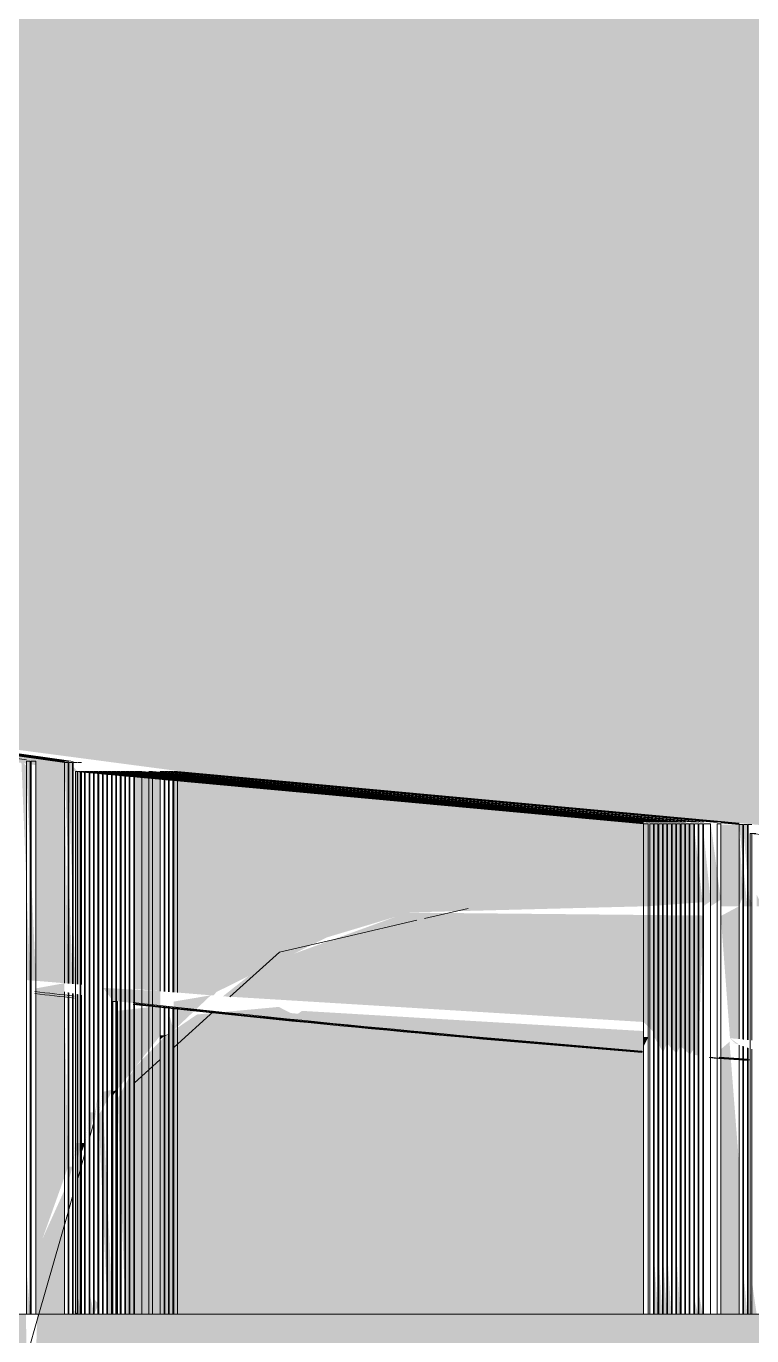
# Model space of a CAD drawing. Header units: millimetres. Extents: x 855 to 48623, y -2192 to 8255.
# Drawn here: x 25940.8 to 25961.23, y 4963.31 to 5000.17 of the extents above; entities that cross this region are included whole.
import ezdxf

# ---------------------------------------------------------------- set-up
doc = ezdxf.new("R2010")
doc.units = ezdxf.units.MM
doc.layers.add('A-WALL-PATT', color=7, linetype='Continuous', lineweight=9)
for name, color, linetype, lineweight, true_color, transparency in [('I-FURN-10', 7, 'Continuous', 9, 0xf9f9f9, 0.7), ('I-FURN-11', 7, 'Continuous', 9, 0xe7e6e1, 0.7), ('I-FURN-12', 7, 'Continuous', 9, 0xf7f7f7, 0.7)]:
    doc.layers.add(name, color=color, linetype=linetype, lineweight=lineweight, true_color=true_color, transparency=transparency)
for name, color, linetype, lineweight, true_color in [('I-FURN-17', 7, 'Continuous', 9, 0xe6e6e4), ('I-FURN-18', 7, 'Continuous', 9, 0xeae9e6), ('I-FURN-23', 7, 'Continuous', 9, 0xe4e3de), ('I-FURN-25', 7, 'Continuous', 9, 0xd0d0d0), ('I-FURN-26', 7, 'Continuous', 9, 0xdbdbdb), ('I-FURN-27', 7, 'Continuous', 9, 0xe3e3e3), ('I-FURN-30', 7, 'Continuous', 9, 0xe0e0dd), ('I-FURN-31', 7, 'Continuous', 9, 0xe3e2de), ('I-FURN-32', 7, 'Continuous', 9, 0xe2e1de), ('I-FURN-37', 7, 'Continuous', 9, 0xe5e5e4), ('I-FURN-38', 7, 'Continuous', 9, 0xdededc), ('I-FURN-41', 7, 'Continuous', 9, 0xd6d6d5), ('I-FURN-42', 7, 'Continuous', 9, 0xdbdad8), ('I-FURN-43', 7, 'Continuous', 9, 0xdeddda), ('I-FURN-44', 7, 'Continuous', 9, 0xe0dfdc), ('I-FURN-49', 7, 'Continuous', 9, 0xe2e1dc), ('I-FURN-52', 7, 'Continuous', 9, 0xcbcbc9), ('I-FURN-55', 7, 'Continuous', 9, 0xe0dfda), ('I-FURN-6', 7, 'Continuous', 9, 0xc0c0c0), ('I-FURN-61', 7, 'Continuous', 9, 0xd3d3d0), ('I-FURN-62', 7, 'Continuous', 9, 0xdddcd8), ('I-FURN-67', 7, 'Continuous', 9, 0xd9d8d5), ('I-FURN-70', 7, 'Continuous', 9, 0xe3e2dd), ('I-FURN-71', 7, 'Continuous', 9, 0xe9e8e5), ('I-FURN-75', 7, 'Continuous', 9, 0xe9e9e5), ('I-FURN-78', 7, 'Continuous', 9, 0xdfdfdf), ('I-FURN-79', 7, 'Continuous', 9, 0xe8e7e5), ('I-FURN-81', 7, 'Continuous', 9, 0xe2e1dd), ('I-FURN-9', 7, 'Continuous', 9, 0xd1d1d1)]:
    doc.layers.add(name, color=color, linetype=linetype, lineweight=lineweight, true_color=true_color)

# ---------------------------------------------------------------- blocks, each defined once
blk = doc.blocks.new('iMac_G5_Computer_17quot_Screen_Model_4681 - iMac_G5_Computer_17quot_Screen_Model_4681-V18-Развертка 2_03-2')
at = {"layer": 'I-FURN-10'}
h = blk.add_hatch(color=256, dxfattribs=at)
h.paths.add_polyline_path([(5909.997, 4963.912), (5910.617, 4963.912), (5910.617, 4967.401), (5909.997, 4966.032), (5909.852, 4963.912)])
h.paths.add_polyline_path([(5911.33, 4963.912), (5911.456, 4963.912), (5911.33, 4964.488)])
h.paths.add_polyline_path([(5929.616, 4971.492), (5929.347, 4971.59), (5929.514, 4971.527)])
h.paths.add_polyline_path([(5929.616, 4971.663), (5929.616, 4975.4), (5929.101, 4975.124), (5929.36, 4971.684), (5929.514, 4971.671)])
h = blk.add_hatch(color=256, dxfattribs=at)
h.paths.add_polyline_path([(5911.456, 4963.912), (5911.582, 4964.196), (5911.456, 4964.342)])
h.paths.add_polyline_path([(5931.091, 4971.541), (5931.072, 4975.4), (5930.429, 4975.127), (5930.429, 4971.595)])
h = blk.add_hatch(color=256, dxfattribs=at)
h.paths.add_polyline_path([(5911.959, 4963.912), (5911.982, 4963.912), (5911.708, 4969.721), (5911.582, 4969.531), (5911.834, 4963.912)])
h.paths.add_polyline_path([(5928.464, 4971.758), (5928.358, 4971.963), (5928.464, 4971.761)])
h.paths.add_polyline_path([(5928.464, 4971.202), (5928.61, 4975.138), (5920.268, 4975.22), (5916.188, 4973.739), (5915.081, 4972.864), (5926.926, 4972.141), (5927.206, 4971.862), (5927.226, 4971.718), (5927.478, 4971.283), (5927.584, 4971.536), (5927.855, 4971.252), (5927.961, 4971.468), (5928.232, 4971.221), (5928.338, 4971.373), (5928.358, 4971.211)])
h.paths.add_polyline_path([(5935.147, 4971.205), (5935.641, 4974.155), (5935.856, 4975.4), (5931.091, 4975.157), (5931.27, 4971.526), (5935.076, 4971.211)])
h = blk.add_hatch(color=256, dxfattribs=at)
h.paths.add_polyline_path([(5912.085, 4963.912), (5912.115, 4963.912), (5911.982, 4963.912)])
h.paths.add_polyline_path([(5910.736, 4963.912), (5910.743, 4964.164), (5910.723, 4963.912)])
h.paths.add_polyline_path([(5935.089, 4970.745), (5934.885, 4971.227), (5931.27, 4971.473), (5931.449, 4970.973), (5935.076, 4970.746)])
h.paths.add_polyline_path([(5926.926, 4971.327), (5926.926, 4971.885), (5917.306, 4972.454), (5916.985, 4972.225), (5926.36, 4971.373)])
h = blk.add_hatch(color=256, dxfattribs=at)
h.paths.add_polyline_path([(5919.964, 4963.912), (5926.926, 4963.912), (5926.926, 4971.327), (5916.985, 4972.394), (5916.653, 4972.565), (5914.35, 4972.351), (5913.443, 4971.733), (5912.588, 4970.851), (5912.115, 4969.98), (5912.337, 4963.912), (5918.588, 4963.912)])
h.paths.add_polyline_path([(5931.27, 4963.912), (5934.757, 4963.912), (5934.885, 4970.758), (5931.27, 4970.842), (5931.27, 4963.934)])
h.paths.add_polyline_path([(5931.24, 4970.986), (5931.27, 4971.008), (5931.195, 4971.001)])
for points in [[(5926.926, 4971.449), (5927.058, 4971.718), (5926.926, 4971.718)], [(5928.484, 4963.912), (5928.59, 4963.912), (5928.484, 4964.516)], [(5931.869, 4962.7), (5934.741, 4962.7), (5934.741, 4963.912), (5909.852, 4963.912), (5909.816, 4962.7), (5931.628, 4962.7)]]:
    blk.add_hatch(color=256, dxfattribs=at).paths.add_polyline_path(points)
h = blk.add_hatch(color=256, dxfattribs=at)
h.paths.add_polyline_path([(5929.616, 4968.118), (5929.346, 4971.583), (5929.101, 4971.373), (5929.101, 4968.225)])
h.paths.add_polyline_path([(5929.616, 4971.504), (5929.36, 4971.684), (5929.514, 4971.537)])
h = blk.add_hatch(color=256, dxfattribs=at)
h.paths.add_polyline_path([(5931.24, 4963.912), (5931.27, 4963.934), (5931.24, 4964.201)])
h.paths.add_polyline_path([(5928.59, 4963.912), (5928.61, 4963.912), (5928.59, 4964.673)])
h.paths.add_polyline_path([(5931.114, 4963.912), (5930.856, 4971.007), (5930.429, 4970.929), (5930.475, 4963.912), (5930.856, 4964.126), (5931.091, 4963.912)])
h = blk.add_hatch(color=256, dxfattribs=at)
h.paths.add_polyline_path([(5910.849, 4963.912), (5910.868, 4964.038), (5910.849, 4964.058)])
h.paths.add_polyline_path([(5929.616, 4963.912), (5929.616, 4968.118), (5929.101, 4968.225), (5929.101, 4963.912)])
h.paths.add_polyline_path([(5910.974, 4963.912), (5910.994, 4963.912), (5910.974, 4963.932)])
h = blk.add_hatch(color=256, dxfattribs=at)
h.paths.add_polyline_path([(5927.855, 4963.912), (5927.961, 4963.912), (5927.855, 4965.497)])
h.paths.add_polyline_path([(5928.077, 4963.912), (5928.087, 4963.926), (5927.981, 4963.912)])
h.paths.add_polyline_path([(5927.603, 4963.912), (5927.709, 4963.912), (5927.603, 4965.497)])
h.paths.add_polyline_path([(5927.478, 4963.912), (5927.584, 4963.912), (5927.478, 4965.497)])
h.paths.add_polyline_path([(5927.352, 4963.912), (5927.458, 4963.912), (5927.352, 4965.497)])
h.paths.add_polyline_path([(5927.226, 4963.912), (5927.332, 4963.912), (5927.226, 4965.497)])
h.paths.add_polyline_path([(5928.358, 4963.912), (5928.464, 4963.912), (5928.358, 4964.329)])
h = blk.add_hatch(color=256, dxfattribs=at)
h.paths.add_polyline_path([(5929.742, 4963.912), (5929.848, 4963.912), (5929.742, 4965.045)])
h.paths.add_polyline_path([(5929.926, 4963.912), (5929.974, 4963.912), (5929.926, 4964.893)])
h = blk.add_hatch(color=256, dxfattribs=at)
h.paths.add_polyline_path([(5929.848, 4963.912), (5929.868, 4963.912), (5929.848, 4964.958)])
h.paths.add_polyline_path([(5929.974, 4963.912), (5930.111, 4963.912), (5929.974, 4964.854)])
h = blk.add_hatch(color=256, dxfattribs=at)
h.paths.add_polyline_path([(5910.868, 4963.912), (5910.926, 4963.98), (5910.868, 4964.038)])
h.paths.add_polyline_path([(5910.994, 4963.912), (5911.079, 4963.912), (5910.994, 4964.479)])
h = blk.add_hatch(color=256, dxfattribs=at)
h.paths.add_polyline_path([(5911.079, 4963.912), (5911.1, 4964.193), (5911.079, 4964.251)])
h.paths.add_polyline_path([(5910.926, 4963.912), (5910.974, 4963.932), (5910.926, 4963.98)])
at = {"layer": 'I-FURN-11'}
for points in [[(5910.994, 4979.19), (5910.716, 4979.484), (5888.32, 4982.81), (5894.569, 4981.736), (5910.974, 4979.192)], [(5912.996, 4979.147), (5912.996, 4979.159), (5912.588, 4979.185)], [(5912.996, 4979.136), (5912.996, 4979.147), (5912.588, 4979.173)], [(5912.996, 4979.124), (5912.996, 4979.136), (5912.588, 4979.162)], [(5912.996, 4979.113), (5912.996, 4979.124), (5912.588, 4979.15)], [(5912.996, 4979.101), (5912.996, 4979.113), (5912.588, 4979.138)], [(5912.996, 4979.089), (5912.996, 4979.101), (5912.588, 4979.127)], [(5912.996, 4973.036), (5912.996, 4979.089), (5912.588, 4979.043), (5912.588, 4973.07)], [(5913.317, 4979.129), (5913.317, 4979.167), (5912.996, 4979.159)], [(5913.317, 4979.118), (5913.317, 4979.129), (5912.996, 4979.147)], [(5913.317, 4979.106), (5913.317, 4979.118), (5912.996, 4979.136)], [(5913.317, 4979.095), (5913.317, 4979.106), (5912.996, 4979.124)], [(5913.317, 4979.083), (5913.317, 4979.095), (5912.996, 4979.113)], [(5913.317, 4979.071), (5913.317, 4979.083), (5912.996, 4979.101)], [(5913.317, 4973.01), (5913.317, 4979.071), (5912.996, 4979.006), (5912.996, 4973.036)], [(5913.694, 4971.904), (5914.74, 4972.892), (5913.694, 4972.715), (5913.694, 4972.345)], [(5913.568, 4971.818), (5913.694, 4971.904), (5913.568, 4972.345)], [(5913.317, 4971.647), (5913.443, 4971.761), (5913.317, 4971.761)], [(5913.443, 4971.733), (5913.568, 4971.818), (5913.443, 4971.761)], [(5910.994, 4968.234), (5911.079, 4968.734), (5910.994, 4968.734)], [(5911.079, 4968.42), (5911.1, 4968.734), (5911.079, 4968.734)]]:
    blk.add_hatch(color=256, dxfattribs=at).paths.add_polyline_path(points)
h = blk.add_hatch(color=256, dxfattribs=at)
h.paths.add_polyline_path([(5909.531, 4963.912), (5909.657, 4963.912), (5909.531, 4965.375)])
h.paths.add_polyline_path([(5909.657, 4973.312), (5909.405, 4979.504), (5909.531, 4979.365), (5909.551, 4973.321)])
h.paths.add_polyline_path([(5891.102, 4982.149), (5890.87, 4982.227), (5890.996, 4982.168)])
h = blk.add_hatch(color=256, dxfattribs=at)
h.paths.add_polyline_path([(5909.816, 4973.299), (5909.531, 4979.524), (5909.657, 4979.437), (5909.677, 4973.311)])
h.paths.add_polyline_path([(5891.723, 4975.806), (5891.617, 4982.032), (5891.228, 4981.987), (5891.461, 4975.853), (5891.617, 4975.825)])
h.paths.add_polyline_path([(5891.723, 4982.032), (5891.617, 4982.057), (5891.617, 4982.049)])
h.paths.add_polyline_path([(5891.228, 4982.127), (5890.976, 4982.23), (5891.122, 4982.146)])
h = blk.add_hatch(color=256, dxfattribs=at)
h.paths.add_polyline_path([(5909.852, 4963.912), (5909.997, 4966.032), (5910.723, 4968.067), (5910.617, 4972.958), (5909.816, 4973.087), (5909.816, 4963.912)])
h.paths.add_polyline_path([(5891.122, 4970.689), (5891.228, 4975.511), (5891.122, 4975.501), (5891.122, 4971.663)])
h.paths.add_polyline_path([(5910.723, 4973.224), (5910.617, 4979.445), (5909.816, 4979.368), (5909.816, 4973.299), (5910.617, 4973.233)])
h.paths.add_polyline_path([(5894.317, 4981.59), (5894.317, 4981.607), (5893.529, 4981.7)])
h.paths.add_polyline_path([(5891.723, 4982.013), (5891.617, 4982.049), (5891.617, 4982.032)])
h.paths.add_polyline_path([(5891.723, 4982.038), (5891.617, 4982.151), (5891.617, 4982.057)])
h = blk.add_hatch(color=256, dxfattribs=at)
h.paths.add_polyline_path([(5910.723, 4967.635), (5910.849, 4968.067), (5910.723, 4968.067)])
h.paths.add_polyline_path([(5910.926, 4968.084), (5910.974, 4968.734), (5910.926, 4968.734)])
h.paths.add_polyline_path([(5910.849, 4973.214), (5910.617, 4979.463), (5910.723, 4979.445), (5910.743, 4973.223)])
h.paths.add_polyline_path([(5894.317, 4981.607), (5894.317, 4981.625), (5893.529, 4981.718)])
h.paths.add_polyline_path([(5891.849, 4982.015), (5891.617, 4982.173), (5891.743, 4982.034)])
h = blk.add_hatch(color=256, dxfattribs=at)
h.paths.add_polyline_path([(5910.849, 4967.913), (5910.926, 4968.734), (5910.849, 4968.067)])
h.paths.add_polyline_path([(5910.974, 4968.19), (5910.994, 4968.734), (5910.974, 4968.734)])
h.paths.add_polyline_path([(5910.617, 4972.958), (5910.617, 4973.233), (5909.816, 4973.087)])
h.paths.add_polyline_path([(5910.926, 4973.208), (5910.723, 4979.465), (5910.849, 4979.445), (5910.868, 4973.212)])
h.paths.add_polyline_path([(5894.317, 4981.625), (5894.317, 4981.662), (5893.529, 4981.736)])
h.paths.add_polyline_path([(5891.975, 4981.992), (5891.723, 4982.177), (5891.869, 4982.011)])
h = blk.add_hatch(color=256, dxfattribs=at)
h.paths.add_polyline_path([(5914.814, 4972.886), (5914.9, 4972.986), (5917.999, 4974.519), (5920.353, 4975.226), (5927.058, 4975.4), (5928.59, 4975.513), (5928.338, 4977.735), (5913.694, 4978.942), (5913.694, 4972.979), (5914.74, 4972.892)])
h.paths.add_polyline_path([(5946.25, 4975.4), (5947.793, 4975.4), (5947.608, 4975.976), (5931.27, 4977.323), (5931.449, 4975.4), (5935.359, 4975.4), (5935.359, 4976.087), (5940.83, 4975.947), (5940.83, 4975.4), (5946.111, 4975.4)])
h = blk.add_hatch(color=256, dxfattribs=at)
h.paths.add_polyline_path([(5931.091, 4975.4), (5931.27, 4975.4), (5931.091, 4975.864)])
h.paths.add_polyline_path([(5947.975, 4975.4), (5947.793, 4975.981), (5947.793, 4975.947), (5947.869, 4975.4)])
h.paths.add_polyline_path([(5928.61, 4975.4), (5928.815, 4975.544), (5928.59, 4977.723), (5928.59, 4977.721), (5928.59, 4975.4)])
h = blk.add_hatch(color=256, dxfattribs=at)
h.paths.add_polyline_path([(5928.815, 4975.4), (5929.101, 4975.584), (5928.815, 4977.74), (5928.815, 4977.721), (5928.815, 4975.544)])
h.paths.add_polyline_path([(5930.429, 4975.4), (5931.091, 4975.4), (5931.072, 4977.342), (5930.429, 4977.401), (5930.429, 4975.771)])
h.paths.add_polyline_path([(5947.975, 4975.4), (5948.101, 4975.4), (5947.869, 4975.986), (5947.975, 4975.947)])
h = blk.add_hatch(color=256, dxfattribs=at)
h.paths.add_polyline_path([(5929.616, 4975.4), (5929.722, 4975.672), (5929.616, 4977.696), (5929.101, 4977.696), (5929.101, 4975.4)])
h.paths.add_polyline_path([(5948.121, 4975.4), (5948.227, 4975.4), (5947.975, 4975.988), (5948.101, 4975.947), (5948.101, 4975.4)])
h.paths.add_polyline_path([(5930.27, 4975.4), (5930.429, 4975.4), (5930.27, 4975.749)])
h = blk.add_hatch(color=256, dxfattribs=at)
h.paths.add_polyline_path([(5948.616, 4975.4), (5948.848, 4975.4), (5948.616, 4975.968), (5948.227, 4975.94), (5948.227, 4975.4)])
h.paths.add_polyline_path([(5929.848, 4975.4), (5929.616, 4977.707), (5929.722, 4977.696), (5929.742, 4975.4)])
h.paths.add_polyline_path([(5930.111, 4975.4), (5930.27, 4975.4), (5930.111, 4975.726)])
h.paths.add_polyline_path([(5929.926, 4975.4), (5929.974, 4975.4), (5929.926, 4975.7)])
h = blk.add_hatch(color=256, dxfattribs=at)
h.paths.add_polyline_path([(5948.868, 4975.4), (5948.616, 4975.97), (5948.848, 4975.944), (5948.848, 4975.4)])
h.paths.add_polyline_path([(5929.926, 4975.4), (5929.722, 4977.709), (5929.848, 4977.696), (5929.881, 4975.4)])
h.paths.add_polyline_path([(5931.091, 4977.372), (5931.072, 4977.447), (5931.072, 4977.373)])
at = {"layer": 'I-FURN-12'}
for points in [[(5909.77, 4950), (5912.92, 4950), (5912.92, 4953.175), (5909.77, 4953.175), (5909.531, 4963.912), (5852.914, 4963.912), (5852.914, 4982.323), (5843.242, 4984.593), (5843.242, 4978.932), (5821.915, 4978.932), (5821.915, 4990.279), (5820.662, 4989.9), (5820.139, 4989.498), (5819.326, 4987.735), (5816.742, 4950.78), (5817.717, 4950), (5862.536, 4950)], [(5912.115, 4970.244), (5913.317, 4971.761), (5913.317, 4972.594), (5912.115, 4972.454), (5912.115, 4971.492)], [(5911.456, 4969.253), (5911.582, 4970.194), (5911.456, 4969.481)], [(5911.708, 4969.721), (5911.982, 4970.241), (5911.708, 4970.175)], [(5911.982, 4970.074), (5912.115, 4970.244), (5911.982, 4970.183)], [(5911.204, 4968.698), (5911.33, 4969.6), (5911.204, 4968.734)], [(5911.33, 4968.976), (5911.456, 4969.6), (5911.33, 4969.6)], [(5911.1, 4968.468), (5911.204, 4968.734), (5911.1, 4968.734)]]:
    blk.add_hatch(color=256, dxfattribs=at).paths.add_polyline_path(points)
h = blk.add_hatch(color=256, dxfattribs=at)
h.paths.add_polyline_path([(5913.317, 4972.594), (5913.317, 4973.01), (5911.708, 4973.102), (5911.982, 4972.736), (5912.996, 4972.626)])
h.paths.add_polyline_path([(5875.318, 4978.19), (5875.122, 4978.777), (5873.742, 4978.935), (5873.993, 4978.421), (5875.122, 4978.223)])
h.paths.add_polyline_path([(5839.228, 4986.277), (5839.228, 4986.428), (5836.753, 4986.93)])
h = blk.add_hatch(color=256, dxfattribs=at)
h.paths.add_polyline_path([(5854.835, 4963.912), (5854.858, 4963.923), (5854.835, 4963.918)])
h.paths.add_polyline_path([(5911.582, 4969.531), (5911.708, 4970.241), (5911.582, 4969.576)])
at = {"layer": 'I-FURN-17'}
for p, q in [((5929.616, 4963.912), (5929.101, 4963.912)), ((5929.101, 4963.912), (5929.616, 4963.912))]:
    blk.add_line(p, q, dxfattribs=at)
at = {"layer": 'I-FURN-18'}
for p, q in [((5920.755, 4975.054), (5921.986, 4975.339)), ((5918.538, 4974.541), (5920.543, 4975.005))]:
    blk.add_line(p, q, dxfattribs=at)
at = {"layer": 'I-FURN-23'}
for p, q in [((5911.939, 4963.912), (5911.939, 4979.103)), ((5911.959, 4963.912), (5911.959, 4979.101)), ((5912.065, 4963.912), (5912.065, 4979.091)), ((5912.085, 4963.912), (5912.085, 4979.09)), ((5912.191, 4963.912), (5912.191, 4979.08)), ((5912.211, 4963.912), (5912.211, 4979.078)), ((5912.317, 4963.912), (5912.317, 4979.068)), ((5912.337, 4963.912), (5912.337, 4979.066)), ((5912.443, 4963.912), (5912.443, 4979.057)), ((5912.463, 4963.912), (5912.463, 4979.055)), ((5912.569, 4963.912), (5912.569, 4979.045)), ((5912.588, 4963.912), (5912.588, 4979.043)), ((5912.794, 4963.912), (5912.794, 4979.024)), ((5912.996, 4979.006), (5912.996, 4972.995)), ((5913.102, 4972.987), (5913.102, 4978.996)), ((5913.317, 4973.01), (5913.317, 4978.976)), ((5913.423, 4973.001), (5913.423, 4978.967)), ((5913.443, 4973), (5913.443, 4978.965)), ((5913.549, 4972.991), (5913.549, 4978.955)), ((5913.568, 4972.989), (5913.568, 4978.953)), ((5913.674, 4972.98), (5913.674, 4978.943)), ((5913.694, 4972.979), (5913.694, 4978.942)), ((5913.8, 4972.97), (5913.8, 4978.932)), ((5912.996, 4972.995), (5912.996, 4963.912)), ((5913.102, 4963.912), (5913.102, 4972.987)), ((5911.982, 4972.715), (5912.115, 4972.715)), ((5911.982, 4972.715), (5911.982, 4963.912)), ((5912.115, 4972.715), (5912.115, 4963.912)), ((5912.96, 4972.643), (5912.553, 4972.687)), ((5912.588, 4972.663), (5912.995, 4972.618)), ((5911.708, 4963.912), (5911.814, 4963.912)), ((5911.814, 4963.912), (5926.926, 4963.912)), ((5926.926, 4963.912), (5911.834, 4963.912)), ((5911.834, 4963.912), (5911.939, 4963.912)), ((5911.939, 4963.912), (5926.926, 4963.912)), ((5926.926, 4963.912), (5911.959, 4963.912)), ((5911.959, 4963.912), (5912.065, 4963.912)), ((5912.115, 4963.912), (5911.982, 4963.912)), ((5912.065, 4963.912), (5926.926, 4963.912)), ((5926.926, 4963.912), (5912.085, 4963.912)), ((5912.085, 4963.912), (5912.191, 4963.912)), ((5912.191, 4963.912), (5926.926, 4963.912)), ((5926.926, 4963.912), (5912.211, 4963.912)), ((5912.211, 4963.912), (5912.317, 4963.912)), ((5912.317, 4963.912), (5926.926, 4963.912)), ((5926.926, 4963.912), (5912.337, 4963.912)), ((5912.337, 4963.912), (5912.443, 4963.912)), ((5912.443, 4963.912), (5926.926, 4963.912)), ((5926.926, 4963.912), (5912.463, 4963.912)), ((5912.463, 4963.912), (5912.569, 4963.912)), ((5912.569, 4963.912), (5926.926, 4963.912)), ((5926.926, 4963.912), (5912.588, 4963.912)), ((5912.588, 4963.912), (5912.794, 4963.912)), ((5926.926, 4963.912), (5912.588, 4963.912)), ((5912.996, 4963.912), (5912.588, 4963.912)), ((5912.588, 4963.912), (5926.926, 4963.912)), ((5912.794, 4963.912), (5926.926, 4963.912)), ((5912.996, 4963.912), (5913.102, 4963.912)), ((5926.926, 4963.912), (5912.996, 4963.912)), ((5926.926, 4963.912), (5912.996, 4963.912)), ((5913.102, 4963.912), (5926.926, 4963.912))]:
    blk.add_line(p, q, dxfattribs=at)
at = {"layer": 'I-FURN-23', "flags": 128}
blk.add_lwpolyline([(5915.274, 4972.848), (5916.674, 4974.11), (5918.538, 4974.541)], dxfattribs=at)
at = {"layer": 'I-FURN-23'}
for centre, start_param, end_param in [((5966.959, 5473.768), 3.033447, 3.061998), ((5967.135, 5473.768), 3.033168, 3.050884), ((5967.456, 5473.768), 3.033269, 3.061009), ((5967.267, 5473.768), 3.033715, 3.061473), ((5967.135, 5473.768), 3.050884, 3.061736)]:
    blk.add_ellipse(centre, major_axis=(0, 504.08), ratio=0.999978, start_param=start_param, end_param=end_param, dxfattribs=at)
at = {"layer": 'I-FURN-25'}
for p, q in [((5910.617, 4972.988), (5910.617, 4963.912)), ((5910.723, 4963.912), (5910.723, 4972.969)), ((5910.849, 4963.912), (5910.849, 4972.946)), ((5928.995, 4963.912), (5928.995, 4971.673)), ((5929.101, 4963.912), (5929.101, 4971.664)), ((5929.882, 4971.091), (5929.057, 4971.153)), ((5929.1, 4971.135), (5929.925, 4971.073)), ((5909.551, 4962.7), (5909.898, 4963.912)), ((5909.657, 4963.912), (5909.551, 4963.912)), ((5909.816, 4963.912), (5909.677, 4963.912)), ((5910.926, 4963.912), (5909.816, 4963.912)), ((5926.926, 4963.912), (5910.926, 4963.912)), ((5927.058, 4963.912), (5926.926, 4963.912)), ((5927.206, 4963.912), (5927.1, 4963.912)), ((5927.332, 4963.912), (5927.226, 4963.912)), ((5927.458, 4963.912), (5927.352, 4963.912)), ((5927.584, 4963.912), (5927.478, 4963.912)), ((5927.709, 4963.912), (5927.603, 4963.912)), ((5927.835, 4963.912), (5927.729, 4963.912)), ((5927.961, 4963.912), (5927.855, 4963.912)), ((5928.087, 4963.912), (5927.981, 4963.912)), ((5928.213, 4963.912), (5928.107, 4963.912)), ((5928.338, 4963.912), (5928.232, 4963.912)), ((5928.464, 4963.912), (5928.358, 4963.912)), ((5928.59, 4963.912), (5928.484, 4963.912)), ((5928.815, 4963.912), (5928.61, 4963.912)), ((5929.926, 4963.912), (5928.815, 4963.912)), ((5945.926, 4963.912), (5929.926, 4963.912))]:
    blk.add_line(p, q, dxfattribs=at)
for centre, start_param, end_param in [((5967.456, 5473.768), 3.026936, 3.029148), ((5967.135, 5473.768), 3.065497, 3.067708)]:
    blk.add_ellipse(centre, major_axis=(0, 504.08), ratio=0.999978, start_param=start_param, end_param=end_param, dxfattribs=at)
at = {"layer": 'I-FURN-26'}
for p, q in [((5929.616, 4971.492), (5929.616, 4963.912)), ((5929.722, 4963.912), (5929.722, 4971.456)), ((5929.848, 4963.912), (5929.848, 4971.414)), ((5910.617, 4963.912), (5909.816, 4963.912)), ((5909.816, 4963.912), (5910.926, 4963.912)), ((5910.723, 4963.912), (5910.617, 4963.912)), ((5910.849, 4963.912), (5910.743, 4963.912)), ((5928.815, 4963.912), (5929.926, 4963.912)), ((5929.101, 4963.912), (5928.995, 4963.912)), ((5929.926, 4963.912), (5929.101, 4963.912))]:
    blk.add_line(p, q, dxfattribs=at)
at = {"layer": 'I-FURN-27'}
for p, q in [((5929.616, 4963.912), (5929.101, 4963.912)), ((5929.101, 4963.912), (5929.926, 4963.912)), ((5929.722, 4963.912), (5929.616, 4963.912)), ((5929.848, 4963.912), (5929.742, 4963.912))]:
    blk.add_line(p, q, dxfattribs=at)
at = {"layer": 'I-FURN-30'}
for p, q in [((5910.617, 4963.912), (5909.816, 4963.912)), ((5909.816, 4963.912), (5910.617, 4963.912))]:
    blk.add_line(p, q, dxfattribs=at)
at = {"layer": 'I-FURN-31'}
for p, q in [((5909.816, 4963.912), (5910.617, 4963.912)), ((5909.816, 4963.912), (5910.617, 4963.912)), ((5911.582, 4963.912), (5911.688, 4963.912)), ((5911.688, 4963.912), (5926.926, 4963.912)), ((5926.926, 4963.912), (5911.708, 4963.912))]:
    blk.add_line(p, q, dxfattribs=at)
at = {"layer": 'I-FURN-32'}
for p, q in [((5909.816, 4963.912), (5910.617, 4963.912)), ((5910.617, 4963.912), (5909.816, 4963.912))]:
    blk.add_line(p, q, dxfattribs=at)
at = {"layer": 'I-FURN-37'}
for p, q in [((5929.616, 4963.912), (5929.101, 4963.912)), ((5929.101, 4963.912), (5929.616, 4963.912)), ((5929.974, 4963.912), (5929.868, 4963.912))]:
    blk.add_line(p, q, dxfattribs=at)
at = {"layer": 'I-FURN-38'}
for p, q in [((5929.742, 4971.449), (5929.742, 4963.912)), ((5929.868, 4971.407), (5929.868, 4963.912)), ((5910.617, 4963.912), (5909.816, 4963.912)), ((5909.816, 4963.912), (5910.617, 4963.912)), ((5910.974, 4963.912), (5910.868, 4963.912)), ((5911.1, 4963.912), (5910.994, 4963.912))]:
    blk.add_line(p, q, dxfattribs=at)
at = {"layer": 'I-FURN-41'}
for p, q in [((5910.743, 4972.965), (5910.743, 4963.912)), ((5910.868, 4972.942), (5910.868, 4963.912)), ((5910.974, 4963.912), (5910.974, 4972.923)), ((5910.926, 4963.912), (5911.059, 4963.912)), ((5911.059, 4963.912), (5926.926, 4963.912)), ((5926.926, 4963.912), (5911.079, 4963.912)), ((5929.926, 4963.912), (5930.091, 4963.912))]:
    blk.add_line(p, q, dxfattribs=at)
at = {"layer": 'I-FURN-42'}
for p, q in [((5910.994, 4972.919), (5910.994, 4963.912)), ((5911.1, 4963.912), (5911.1, 4972.9)), ((5911.1, 4968.107), (5911.204, 4968.471)), ((5910.994, 4967.738), (5911.079, 4968.032)), ((5911.079, 4963.912), (5911.185, 4963.912)), ((5911.185, 4963.912), (5926.926, 4963.912)), ((5926.926, 4963.912), (5911.204, 4963.912))]:
    blk.add_line(p, q, dxfattribs=at)
at = {"layer": 'I-FURN-43'}
for p, q in [((5910.743, 4966.859), (5910.849, 4967.229)), ((5911.204, 4963.912), (5911.31, 4963.912)), ((5911.31, 4963.912), (5926.926, 4963.912)), ((5926.926, 4963.912), (5911.33, 4963.912))]:
    blk.add_line(p, q, dxfattribs=at)
at = {"layer": 'I-FURN-44'}
for p, q in [((5911.33, 4968.91), (5911.456, 4969.349)), ((5909.898, 4963.912), (5910.723, 4966.79)), ((5911.33, 4963.912), (5911.436, 4963.912)), ((5911.436, 4963.912), (5926.926, 4963.912)), ((5926.926, 4963.912), (5911.456, 4963.912))]:
    blk.add_line(p, q, dxfattribs=at)
at = {"layer": 'I-FURN-49'}
for p, q in [((5911.688, 4963.912), (5911.688, 4979.126)), ((5911.708, 4963.912), (5911.708, 4979.124))]:
    blk.add_line(p, q, dxfattribs=at)
at = {"layer": 'I-FURN-52'}
for p, q in [((5894.423, 4981.736), (5910.617, 4979.46)), ((5910.617, 4979.463), (5894.443, 4981.736)), ((5909.551, 4963.912), (5909.551, 4979.484)), ((5909.677, 4963.912), (5909.677, 4979.484)), ((5910.743, 4979.445), (5910.743, 4973.223)), ((5910.868, 4979.445), (5910.868, 4973.212)), ((5910.974, 4973.204), (5910.974, 4979.196)), ((5911.059, 4979.196), (5926.926, 4977.736)), ((5911.059, 4963.912), (5911.059, 4979.184)), ((5911.079, 4979.196), (5911.185, 4979.196)), ((5926.926, 4977.737), (5911.079, 4979.196)), ((5911.079, 4963.912), (5911.079, 4979.182)), ((5911.204, 4979.196), (5911.31, 4979.196)), ((5911.33, 4979.196), (5911.436, 4979.196)), ((5911.456, 4979.196), (5911.562, 4979.196)), ((5911.582, 4979.196), (5911.688, 4979.196)), ((5911.708, 4979.196), (5911.814, 4979.196)), ((5911.834, 4979.196), (5911.939, 4979.196)), ((5911.959, 4979.196), (5912.065, 4979.196)), ((5912.085, 4979.196), (5912.191, 4979.196)), ((5912.211, 4979.196), (5912.317, 4979.196)), ((5912.337, 4979.196), (5912.443, 4979.196)), ((5912.463, 4979.196), (5912.569, 4979.196)), ((5912.996, 4979.196), (5913.102, 4979.196)), ((5913.317, 4979.196), (5913.423, 4979.196)), ((5928.995, 4977.753), (5913.317, 4979.196)), ((5913.443, 4979.196), (5913.549, 4979.196)), ((5913.568, 4979.196), (5913.674, 4979.196)), ((5927.1, 4963.912), (5927.1, 4977.721)), ((5927.226, 4963.912), (5927.226, 4977.721)), ((5927.352, 4963.912), (5927.352, 4977.721)), ((5927.478, 4963.912), (5927.478, 4977.721)), ((5927.603, 4963.912), (5927.603, 4977.721)), ((5927.729, 4963.912), (5927.729, 4977.721)), ((5927.855, 4963.912), (5927.855, 4977.721)), ((5927.981, 4963.912), (5927.981, 4977.721)), ((5928.107, 4963.912), (5928.107, 4977.721)), ((5928.232, 4963.912), (5928.232, 4977.721)), ((5928.358, 4963.912), (5928.358, 4977.721)), ((5928.484, 4963.912), (5928.484, 4977.721)), ((5928.61, 4963.912), (5928.61, 4977.721)), ((5929.616, 4977.707), (5929.101, 4977.755)), ((5929.101, 4977.753), (5929.616, 4977.706)), ((5929.742, 4977.696), (5929.742, 4971.652)), ((5929.868, 4977.696), (5929.868, 4971.642)), ((5929.974, 4971.633), (5929.974, 4977.447))]:
    blk.add_line(p, q, dxfattribs=at)
at = {"layer": 'I-FURN-55'}
for p, q in [((5911.562, 4963.912), (5911.562, 4979.138)), ((5911.582, 4963.912), (5911.582, 4979.136))]:
    blk.add_line(p, q, dxfattribs=at)
at = {"layer": 'I-FURN-6'}
for p, q in [((5910.617, 4979.445), (5894.317, 4981.736)), ((5909.657, 4979.484), (5909.551, 4979.484)), ((5909.657, 4979.484), (5909.657, 4963.912)), ((5909.816, 4979.484), (5909.677, 4979.484)), ((5909.816, 4963.912), (5909.816, 4979.484)), ((5910.723, 4979.445), (5910.617, 4979.445)), ((5910.617, 4979.445), (5910.617, 4973.233)), ((5910.723, 4973.224), (5910.723, 4979.445)), ((5910.849, 4979.445), (5910.743, 4979.445)), ((5910.849, 4973.214), (5910.849, 4979.445)), ((5910.974, 4979.445), (5910.868, 4979.445)), ((5911.1, 4979.445), (5910.994, 4979.445)), ((5910.926, 4979.196), (5911.059, 4979.196)), ((5926.926, 4977.723), (5910.926, 4979.196)), ((5910.926, 4963.912), (5910.926, 4979.196)), ((5912.588, 4979.196), (5912.794, 4979.196)), ((5913.694, 4979.196), (5913.8, 4979.196)), ((5927.058, 4977.723), (5926.926, 4977.723)), ((5926.926, 4963.912), (5926.926, 4977.723)), ((5927.058, 4977.723), (5927.058, 4963.912)), ((5927.206, 4977.721), (5927.1, 4977.721)), ((5927.206, 4977.721), (5927.206, 4963.912)), ((5927.332, 4977.721), (5927.226, 4977.721)), ((5927.332, 4977.721), (5927.332, 4963.912)), ((5927.458, 4977.721), (5927.352, 4977.721)), ((5927.458, 4977.721), (5927.458, 4963.912)), ((5927.584, 4977.721), (5927.478, 4977.721)), ((5927.584, 4977.721), (5927.584, 4963.912)), ((5927.709, 4977.721), (5927.603, 4977.721)), ((5927.709, 4977.721), (5927.709, 4963.912)), ((5927.835, 4977.721), (5927.729, 4977.721)), ((5927.835, 4977.721), (5927.835, 4963.912)), ((5927.961, 4977.721), (5927.855, 4977.721)), ((5927.961, 4977.721), (5927.961, 4963.912)), ((5928.087, 4977.721), (5927.981, 4977.721)), ((5928.087, 4977.721), (5928.087, 4963.912)), ((5928.213, 4977.721), (5928.107, 4977.721)), ((5928.213, 4977.721), (5928.213, 4963.912)), ((5928.338, 4977.721), (5928.232, 4977.721)), ((5928.338, 4977.721), (5928.338, 4963.912)), ((5928.464, 4977.721), (5928.358, 4977.721)), ((5928.464, 4977.721), (5928.464, 4963.912)), ((5928.59, 4977.721), (5928.484, 4977.721)), ((5928.59, 4977.721), (5928.59, 4963.912)), ((5928.815, 4977.721), (5928.61, 4977.721)), ((5928.815, 4977.721), (5928.815, 4963.912)), ((5929.101, 4977.723), (5928.995, 4977.723)), ((5928.995, 4971.673), (5928.995, 4977.723)), ((5929.616, 4977.696), (5929.101, 4977.743)), ((5929.101, 4971.664), (5929.101, 4977.723)), ((5929.722, 4977.696), (5929.616, 4977.696)), ((5929.616, 4977.696), (5929.616, 4971.663)), ((5929.722, 4971.654), (5929.722, 4977.696)), ((5929.848, 4977.696), (5929.742, 4977.696)), ((5929.848, 4971.643), (5929.848, 4977.696)), ((5929.974, 4977.696), (5929.868, 4977.696)), ((5929.926, 4977.447), (5930.091, 4977.447)), ((5945.926, 4975.974), (5929.926, 4977.447)), ((5929.926, 4963.912), (5929.926, 4977.447)), ((5947.912, 4963.912), (5852.914, 4963.912))]:
    blk.add_line(p, q, dxfattribs=at)
for start_param, end_param in [(3.027925, 3.030137), (3.06576, 3.067972)]:
    blk.add_ellipse((5966.959, 5473.768), major_axis=(0, 504.08), ratio=0.999978, start_param=start_param, end_param=end_param, dxfattribs=at)
at = {"layer": 'I-FURN-61'}
for p, q in [((5893.529, 4981.773), (5909.551, 4979.521)), ((5894.549, 4981.736), (5910.617, 4979.477)), ((5894.569, 4981.768), (5910.868, 4979.477)), ((5910.743, 4979.48), (5894.569, 4981.753)), ((5910.617, 4979.48), (5894.569, 4981.736)), ((5894.675, 4981.736), (5910.743, 4979.477)), ((5910.994, 4979.19), (5910.994, 4973.202)), ((5911.1, 4973.193), (5911.1, 4979.18)), ((5911.185, 4979.196), (5926.926, 4977.747)), ((5911.185, 4963.912), (5911.185, 4979.173)), ((5926.926, 4977.749), (5911.204, 4979.196)), ((5911.204, 4963.912), (5911.204, 4979.171)), ((5928.484, 4977.77), (5912.996, 4979.196)), ((5913.102, 4979.196), (5928.61, 4977.769)), ((5913.423, 4979.196), (5928.995, 4977.763)), ((5928.995, 4977.765), (5913.443, 4979.196)), ((5913.549, 4979.196), (5929.616, 4977.717)), ((5929.616, 4977.719), (5913.568, 4979.196))]:
    blk.add_line(p, q, dxfattribs=at)
at = {"layer": 'I-FURN-62'}
for p, q in [((5911.436, 4979.196), (5926.926, 4977.77)), ((5911.436, 4963.912), (5911.436, 4979.149)), ((5926.926, 4977.772), (5911.456, 4979.196)), ((5911.456, 4963.912), (5911.456, 4979.148)), ((5911.562, 4979.196), (5927.1, 4977.766)), ((5927.1, 4977.768), (5911.582, 4979.196)), ((5911.688, 4979.196), (5927.226, 4977.766)), ((5927.226, 4977.768), (5911.708, 4979.196)), ((5911.814, 4979.196), (5927.352, 4977.766)), ((5927.352, 4977.768), (5911.834, 4979.196)), ((5911.939, 4979.196), (5927.478, 4977.766)), ((5927.478, 4977.768), (5911.959, 4979.196)), ((5912.065, 4979.196), (5927.603, 4977.766)), ((5927.603, 4977.768), (5912.085, 4979.196)), ((5912.191, 4979.196), (5927.729, 4977.766)), ((5927.729, 4977.768), (5912.211, 4979.196)), ((5912.317, 4979.196), (5927.855, 4977.766)), ((5927.855, 4977.768), (5912.337, 4979.196)), ((5912.443, 4979.196), (5927.981, 4977.766)), ((5927.981, 4977.768), (5912.463, 4979.196)), ((5912.569, 4979.196), (5928.107, 4977.766)), ((5928.107, 4977.768), (5912.588, 4979.196)), ((5913.8, 4979.196), (5929.616, 4977.74))]:
    blk.add_line(p, q, dxfattribs=at)
at = {"layer": 'I-FURN-67'}
for p, q in [((5911.31, 4979.196), (5926.926, 4977.759)), ((5911.31, 4963.912), (5911.31, 4979.161)), ((5926.926, 4977.761), (5911.33, 4979.196)), ((5911.33, 4963.912), (5911.33, 4979.159)), ((5912.794, 4979.196), (5928.358, 4977.763)), ((5913.674, 4979.196), (5929.616, 4977.729)), ((5929.616, 4977.73), (5913.694, 4979.196))]:
    blk.add_line(p, q, dxfattribs=at)
at = {"layer": 'I-FURN-70'}
for p, q in [((5911.814, 4963.912), (5911.814, 4979.115)), ((5911.834, 4963.912), (5911.834, 4979.113))]:
    blk.add_line(p, q, dxfattribs=at)
at = {"layer": 'I-FURN-71'}
blk.add_line((5929.101, 4963.912), (5929.616, 4963.912), dxfattribs=at)
blk.add_line((5929.101, 4963.912), (5929.616, 4963.912), dxfattribs=at)
at = {"layer": 'I-FURN-75'}
for p, q in [((5913.317, 4963.912), (5913.317, 4972.594)), ((5913.423, 4963.912), (5913.423, 4972.583)), ((5913.443, 4963.912), (5913.443, 4972.581)), ((5913.549, 4963.912), (5913.549, 4972.57)), ((5913.568, 4963.912), (5913.568, 4972.568)), ((5913.674, 4963.912), (5913.674, 4972.558)), ((5913.694, 4963.912), (5913.694, 4972.556)), ((5913.704, 4971.432), (5914.824, 4972.442)), ((5913.8, 4963.912), (5913.8, 4972.545)), ((5912.996, 4970.794), (5913.317, 4971.083)), ((5912.588, 4970.427), (5912.996, 4970.794)), ((5912.588, 4963.912), (5912.996, 4963.912)), ((5912.588, 4963.912), (5912.996, 4963.912)), ((5912.996, 4963.912), (5913.317, 4963.912)), ((5912.996, 4963.912), (5926.926, 4963.912)), ((5926.926, 4963.912), (5913.317, 4963.912)), ((5913.317, 4963.912), (5913.423, 4963.912)), ((5913.423, 4963.912), (5926.926, 4963.912)), ((5926.926, 4963.912), (5913.443, 4963.912)), ((5913.443, 4963.912), (5913.549, 4963.912)), ((5913.549, 4963.912), (5926.926, 4963.912)), ((5926.926, 4963.912), (5913.568, 4963.912)), ((5913.568, 4963.912), (5913.674, 4963.912)), ((5913.674, 4963.912), (5926.926, 4963.912)), ((5926.926, 4963.912), (5913.694, 4963.912)), ((5913.694, 4963.912), (5913.8, 4963.912)), ((5913.694, 4963.912), (5926.926, 4963.912)), ((5913.8, 4963.912), (5926.926, 4963.912))]:
    blk.add_line(p, q, dxfattribs=at)
at = {"layer": 'I-FURN-78'}
blk.add_line((5929.974, 4963.912), (5929.974, 4971.371), dxfattribs=at)
at = {"layer": 'I-FURN-79'}
for p, q in [((5929.101, 4963.912), (5929.616, 4963.912)), ((5929.616, 4963.912), (5929.101, 4963.912))]:
    blk.add_line(p, q, dxfattribs=at)
at = {"layer": 'I-FURN-81'}
for p, q in [((5911.456, 4963.912), (5911.562, 4963.912)), ((5911.562, 4963.912), (5926.926, 4963.912)), ((5926.926, 4963.912), (5911.582, 4963.912))]:
    blk.add_line(p, q, dxfattribs=at)

msp = doc.modelspace()

# ---------------------------------------------------------------- hatches: boundary and pattern name
at = {"layer": 'A-WALL-PATT'}
h = msp.add_hatch(color=256, dxfattribs=at)
h.paths.add_polyline_path([(25764.767, 5379.26), (25764.766, 5379.307), (25763.979, 5498.169)])
h.paths.add_polyline_path([(26211.259, 4250), (26211.259, 6000), (27110.259, 6000), (27110.259, 7600), (20552.259, 7600), (20552.259, 4250), (21731.259, 4250), (21731.259, 4950), (21802.976, 4950), (21802.976, 4953.175), (21799.826, 4953.175), (21800.053, 4966.032), (21802.169, 4970.241), (21803.144, 4971.492), (21808.056, 4974.519), (21810.41, 4975.226), (21817.144, 4975.4), (21874.358, 4975.4), (21874.61, 4975.967), (21915.365, 4979.868), (21934.365, 4982.69), (21949.232, 4985.075), (21950.078, 4985.075), (21950.33, 4985.619), (21967.616, 4989.15), (21967.888, 4989.152), (21969.126, 4989.15), (21969.252, 4982.717), (21981.928, 4986.013), (21982.18, 4993.744), (21999.754, 4996.241), (22000.251, 4996.241), (22000.429, 4990.279), (22001.307, 4990.172), (22002.796, 4989.9), (22003.815, 4988.798), (22004.131, 4987.735), (22006.523, 4950.378), (22006.174, 4950.099), (22003.622, 4950.378), (22003.274, 4950.347), (22003.274, 4950), (22063.733, 4950), (22063.733, 4956.35), (22214.341, 4956.628), (22216.869, 4957.449), (22219.614, 4959.175), (22221.145, 4960.553), (22222.724, 4962.7), (22223.952, 4965.829), (22224.354, 4969.05), (22224.354, 4970.378), (22223.165, 4974.937), (22138.35, 5236.198), (22137.296, 5238.5), (22135.743, 5240.5), (22133.773, 5242.089), (22130.345, 5243.437), (22128.208, 5243.689), (22128.082, 5019.85), (22089.95, 5019.85), (22089.86, 5025.43), (22089.823, 5063.76), (22089.95, 5379.26), (22128.082, 5379.26), (22128.208, 5360.21), (22128.208, 5250.024), (22131.492, 5249.826), (22135.743, 5248.464), (22138.35, 5247.054), (22141.095, 5244.751), (22143.662, 5241.164), (22145.025, 5238.161), (22231.321, 4972.03), (22231.442, 4967.722), (22231.281, 4965.829), (22230.465, 4962.7), (22228.005, 4958.124), (22225.414, 4955.158), (22222.709, 4953.042), (22219.306, 4951.323), (22215.583, 4950.4), (22214.341, 4950), (22429.549, 4950.272), (22427.027, 4950.808), (22424.596, 4951.582), (22421.201, 4953.497), (22418.051, 4956.35), (22415.917, 4959.175), (22414.249, 4962.708), (22413.435, 4965.829), (22413.265, 4970.378), (22413.622, 4972.975), (22414.094, 4974.937), (22499.691, 5238.161), (22501.286, 5241.676), (22503.621, 5244.751), (22506.791, 5247.342), (22510.621, 5249.156), (22513.754, 5249.962), (22516.508, 5250.074), (22516.634, 5379.26), (22554.767, 5379.26), (22554.893, 5353.86), (22554.767, 5019.85), (22516.634, 5019.85), (22516.545, 5025.43), (22516.508, 5063.76), (22516.508, 5243.706), (22514.907, 5243.689), (22512.606, 5242.887), (22510.014, 5241.339), (22508.347, 5239.693), (22507.42, 5238.5), (22505.735, 5234.255), (22420.362, 4970.378), (22420.362, 4967.722), (22421.219, 4964.44), (22422.761, 4961.655), (22423.571, 4960.553), (22425.546, 4958.776), (22428.31, 4957.298), (22430.375, 4956.541), (22432.188, 4956.35), (22580.983, 4956.35), (22580.983, 4950), (22638.976, 4950), (22638.001, 4950.78), (22640.585, 4987.735), (22641.398, 4989.498), (22642.524, 4990.166), (22644.465, 4990.284), (22644.73, 4996.241), (22646.66, 4996.221), (22646.66, 4996.241), (22662.788, 4993.704), (22662.948, 4985.777), (22675.465, 4982.717), (22675.744, 4989.152), (22677.022, 4989.152), (22678.28, 4989.148), (22694.638, 4985.563), (22694.875, 4985.075), (22696.577, 4985.04), (22696.828, 4985.075), (22715.954, 4981.736), (22735.059, 4979.196), (22770.358, 4975.947), (22770.359, 4975.4), (22834.907, 4975.118), (22837.975, 4973.966), (22840.702, 4972.209), (22842.199, 4970.687), (22843.439, 4968.734), (22844.663, 4966.032), (22844.89, 4962.584), (22844.837, 4953.175), (22841.693, 4953.175), (22841.693, 4950), (22931.259, 4950), (22931.259, 4250), (24891.259, 4250), (24891.259, 4950), (24987.976, 4950), (24987.976, 4953.175), (24984.826, 4953.175), (24985.053, 4966.032), (24987.169, 4970.241), (24988.816, 4971.948), (24993.056, 4974.519), (24995.41, 4975.226), (25002.144, 4975.4), (25059.358, 4975.4), (25059.61, 4975.967), (25100.365, 4979.868), (25120.279, 4982.854), (25134.232, 4985.075), (25135.078, 4985.075), (25135.33, 4985.619), (25152.616, 4989.15), (25152.888, 4989.152), (25154.126, 4989.15), (25154.252, 4982.717), (25166.928, 4986.013), (25167.18, 4993.744), (25184.754, 4996.241), (25185.251, 4996.241), (25185.361, 4990.279), (25186.307, 4990.172), (25187.796, 4989.9), (25188.815, 4988.798), (25189.131, 4987.735), (25191.523, 4950.378), (25191.174, 4950.099), (25188.622, 4950.378), (25188.274, 4950.347), (25188.274, 4950), (25248.733, 4950), (25248.733, 4956.35), (25399.341, 4956.628), (25401.869, 4957.449), (25404.614, 4959.175), (25406.145, 4960.553), (25407.724, 4962.7), (25408.952, 4965.829), (25409.354, 4969.05), (25409.354, 4970.378), (25408.165, 4974.937), (25323.35, 5236.198), (25322.296, 5238.5), (25320.743, 5240.5), (25318.773, 5242.089), (25315.345, 5243.437), (25313.208, 5243.689), (25313.082, 5019.85), (25274.95, 5019.85), (25274.86, 5025.43), (25274.823, 5063.76), (25274.95, 5379.26), (25313.082, 5379.26), (25313.208, 5360.21), (25313.208, 5250.024), (25316.492, 5249.826), (25320.743, 5248.464), (25323.35, 5247.054), (25326.55, 5244.152), (25328.662, 5241.164), (25330.025, 5238.161), (25416.321, 4972.03), (25416.442, 4967.722), (25416.281, 4965.829), (25415.465, 4962.7), (25412.996, 4958.112), (25410.414, 4955.158), (25407.709, 4953.042), (25404.306, 4951.323), (25400.583, 4950.4), (25399.341, 4950), (25639.549, 4950.272), (25637.027, 4950.808), (25634.596, 4951.582), (25631.201, 4953.497), (25628.267, 4956.064), (25625.917, 4959.175), (25624.249, 4962.708), (25623.435, 4965.829), (25623.265, 4970.378), (25623.622, 4972.975), (25624.094, 4974.937), (25709.691, 5238.161), (25711.286, 5241.676), (25713.621, 5244.751), (25716.791, 5247.342), (25720.621, 5249.156), (25723.754, 5249.962), (25726.508, 5250.074), (25726.634, 5379.26), (25764.767, 5379.26), (25764.893, 5353.86), (25764.767, 5019.85), (25726.634, 5019.85), (25726.545, 5025.43), (25726.508, 5072.781), (25726.508, 5243.706), (25724.907, 5243.689), (25722.606, 5242.887), (25720.014, 5241.339), (25718.347, 5239.693), (25717.42, 5238.5), (25715.735, 5234.255), (25630.362, 4970.378), (25630.362, 4967.722), (25631.219, 4964.44), (25632.761, 4961.655), (25633.571, 4960.553), (25635.957, 4958.539), (25638.31, 4957.298), (25640.375, 4956.541), (25642.188, 4956.35), (25790.983, 4956.35), (25790.983, 4950), (25848.976, 4950), (25848.001, 4950.78), (25850.585, 4987.735), (25851.398, 4989.498), (25852.524, 4990.166), (25854.465, 4990.284), (25854.73, 4996.241), (25856.66, 4996.221), (25856.66, 4996.241), (25872.788, 4993.704), (25872.948, 4985.777), (25885.465, 4982.717), (25885.744, 4989.152), (25887.022, 4989.152), (25888.28, 4989.148), (25904.638, 4985.563), (25904.875, 4985.075), (25906.577, 4985.04), (25906.828, 4985.075), (25925.954, 4981.736), (25945.363, 4979.168), (25980.358, 4975.947), (25980.359, 4975.4), (26044.907, 4975.118), (26047.975, 4973.966), (26050.702, 4972.209), (26052.199, 4970.687), (26053.136, 4969.403), (26054.663, 4966.032), (26054.89, 4962.584), (26054.837, 4953.175), (26051.693, 4953.175), (26051.693, 4950), (26091.259, 4950), (26091.259, 4250), (26196.259, 4250)])
h.paths.add_polyline_path([(22180.916, 4250), (22291.259, 4250), (22291.259, 4910), (21771.259, 4910), (21771.259, 4250)])
h.paths.add_polyline_path([(22371.259, 4250), (22891.259, 4250), (22891.259, 4910), (22371.259, 4910), (22371.259, 4303.546)])
h.paths.add_polyline_path([(24931.259, 4250), (25451.259, 4250), (25451.259, 4910), (24931.259, 4910), (24931.259, 4369.536)])
h.paths.add_polyline_path([(25531.259, 4250), (26051.259, 4250), (26051.259, 4910), (25531.259, 4910), (25531.259, 4290.066)])
h.paths.add_polyline_path([(22593.458, 4459), (22505.699, 4459), (22505.699, 4541), (22658.699, 4541), (22658.699, 4459), (22642.199, 4459)])
h.paths.add_polyline_path([(25171.847, 4459), (25123.082, 4459), (25123.082, 4541), (25276.082, 4541), (25276.082, 4459), (25188.582, 4459)])
h.paths.add_polyline_path([(21962.199, 4459), (21945.699, 4459), (21945.699, 4541), (22098.699, 4541), (22098.699, 4459), (21974.645, 4459)])
h.paths.add_polyline_path([(25819.957, 4459), (25683.457, 4459), (25683.457, 4541), (25836.457, 4541), (25836.457, 4459)])
h.paths.add_polyline_path([(25225.582, 4497.5), (25226.832, 4497.835), (25227.747, 4498.75), (25228.082, 4500), (25227.747, 4501.25), (25226.832, 4502.165), (25225.582, 4502.5), (25224.332, 4502.165), (25223.414, 4501.245), (25223.082, 4500), (25223.417, 4498.75), (25224.332, 4497.835), (25224.935, 4497.585)])
h.paths.add_polyline_path([(25714.957, 4497.5), (25716.207, 4497.835), (25717.122, 4498.75), (25717.457, 4500), (25717.122, 4501.25), (25716.207, 4502.165), (25714.957, 4502.5), (25713.707, 4502.165), (25712.792, 4501.25), (25712.457, 4500), (25712.792, 4498.75), (25713.707, 4497.835), (25714.31, 4497.585)])
h.paths.add_polyline_path([(25244.582, 4497.5), (25245.832, 4497.835), (25246.747, 4498.75), (25247.082, 4500), (25246.747, 4501.25), (25245.832, 4502.165), (25244.582, 4502.5), (25243.332, 4502.165), (25242.417, 4501.25), (25242.082, 4500), (25242.417, 4498.75), (25243.332, 4497.835), (25243.935, 4497.585)])
h.paths.add_polyline_path([(22608.199, 4497.5), (22609.449, 4497.835), (22610.364, 4498.75), (22610.699, 4500), (22610.364, 4501.25), (22609.449, 4502.165), (22608.199, 4502.5), (22606.949, 4502.165), (22606.034, 4501.25), (22605.699, 4500), (22606.034, 4498.75), (22606.949, 4497.835), (22607.552, 4497.585)])
h.paths.add_polyline_path([(25154.582, 4497.5), (25155.832, 4497.835), (25156.747, 4498.75), (25157.082, 4500), (25156.747, 4501.25), (25155.832, 4502.165), (25154.582, 4502.5), (25153.332, 4502.165), (25152.417, 4501.25), (25152.082, 4500), (25152.417, 4498.75), (25153.332, 4497.835), (25153.935, 4497.585)])
h.paths.add_polyline_path([(22067.199, 4497.5), (22068.449, 4497.835), (22069.364, 4498.75), (22069.699, 4500), (22069.364, 4501.25), (22068.449, 4502.165), (22067.199, 4502.5), (22065.949, 4502.165), (22065.034, 4501.25), (22064.699, 4500), (22065.034, 4498.75), (22065.949, 4497.835), (22066.552, 4497.585)])
h.paths.add_polyline_path([(22556.199, 4497.5), (22557.449, 4497.835), (22558.364, 4498.75), (22558.699, 4500), (22558.364, 4501.25), (22557.449, 4502.165), (22556.199, 4502.5), (22554.949, 4502.165), (22554.034, 4501.25), (22553.699, 4500), (22554.034, 4498.75), (22554.949, 4497.835), (22555.552, 4497.585)])
h.paths.add_polyline_path([(21996.199, 4497.5), (21997.449, 4497.835), (21998.364, 4498.75), (21998.699, 4500), (21998.364, 4501.25), (21997.449, 4502.165), (21996.199, 4502.5), (21994.949, 4502.165), (21994.034, 4501.25), (21993.699, 4500), (21994.034, 4498.75), (21994.949, 4497.835), (21995.552, 4497.585)])
h.paths.add_polyline_path([(22537.199, 4497.5), (22538.449, 4497.835), (22539.364, 4498.75), (22539.699, 4500), (22539.364, 4501.25), (22538.449, 4502.165), (22537.199, 4502.5), (22535.949, 4502.165), (22535.034, 4501.25), (22534.699, 4500), (22535.034, 4498.75), (22535.949, 4497.835), (22536.552, 4497.585)])
h.paths.add_polyline_path([(21977.199, 4497.5), (21978.449, 4497.835), (21979.364, 4498.75), (21979.699, 4500), (21979.364, 4501.25), (21978.449, 4502.165), (21977.199, 4502.5), (21975.949, 4502.165), (21975.034, 4501.25), (21974.699, 4500), (21975.034, 4498.75), (21975.949, 4497.835), (21976.552, 4497.585)])
h.paths.add_polyline_path([(25733.957, 4497.5), (25735.207, 4497.835), (25736.122, 4498.75), (25736.457, 4500), (25736.122, 4501.25), (25735.207, 4502.165), (25733.957, 4502.5), (25732.707, 4502.165), (25731.792, 4501.25), (25731.457, 4500), (25731.792, 4498.75), (25732.707, 4497.835), (25733.31, 4497.585)])
h.paths.add_polyline_path([(22627.199, 4497.5), (22628.449, 4497.835), (22629.364, 4498.75), (22629.699, 4500), (22629.364, 4501.25), (22628.449, 4502.165), (22627.199, 4502.5), (22625.949, 4502.165), (22625.034, 4501.25), (22624.699, 4500), (22625.034, 4498.75), (22625.949, 4497.835), (22626.552, 4497.585)])
h.paths.add_polyline_path([(22048.199, 4497.5), (22049.449, 4497.835), (22050.364, 4498.75), (22050.699, 4500), (22050.364, 4501.25), (22049.449, 4502.165), (22048.199, 4502.5), (22046.949, 4502.165), (22046.034, 4501.25), (22045.699, 4500), (22046.034, 4498.75), (22046.949, 4497.835), (22047.552, 4497.585)])
h.paths.add_polyline_path([(25173.582, 4497.5), (25174.832, 4497.835), (25175.747, 4498.75), (25176.082, 4500), (25175.747, 4501.25), (25174.832, 4502.165), (25173.582, 4502.5), (25172.332, 4502.165), (25171.417, 4501.25), (25171.082, 4500), (25171.417, 4498.75), (25172.332, 4497.835), (25172.935, 4497.585)])
h.paths.add_polyline_path([(25804.957, 4497.5), (25806.207, 4497.835), (25807.122, 4498.75), (25807.457, 4500), (25807.122, 4501.25), (25806.207, 4502.165), (25804.957, 4502.5), (25803.707, 4502.165), (25802.792, 4501.25), (25802.457, 4500), (25802.792, 4498.75), (25803.707, 4497.835), (25804.31, 4497.585)])
h.paths.add_polyline_path([(25785.957, 4497.5), (25787.207, 4497.835), (25788.122, 4498.75), (25788.457, 4500), (25788.122, 4501.25), (25787.207, 4502.165), (25785.957, 4502.5), (25784.707, 4502.165), (25783.792, 4501.25), (25783.457, 4500), (25783.792, 4498.75), (25784.707, 4497.835), (25785.31, 4497.585)])
h.paths.add_polyline_path([(25885.465, 4982.468), (25885.465, 4982.48), (25885.12, 4982.551)])
h.paths.add_polyline_path([(22675.465, 4982.468), (22675.465, 4982.48), (22675.12, 4982.551)])
h.paths.add_polyline_path([(25885.465, 4982.573), (25885.271, 4982.633), (25885.245, 4982.626)])
h.paths.add_polyline_path([(22675.465, 4982.573), (22675.271, 4982.633), (22675.245, 4982.626)])

# ---------------------------------------------------------------- block references
at = {"layer": 'I-FURN-9'}
msp.add_blockref('iMac_G5_Computer_17quot_Screen_Model_4681 - iMac_G5_Computer_17quot_Screen_Model_4681-V18-Развертка 2_03-2', (20031.259, 0), dxfattribs=at)

doc.saveas('drawing.dxf')
